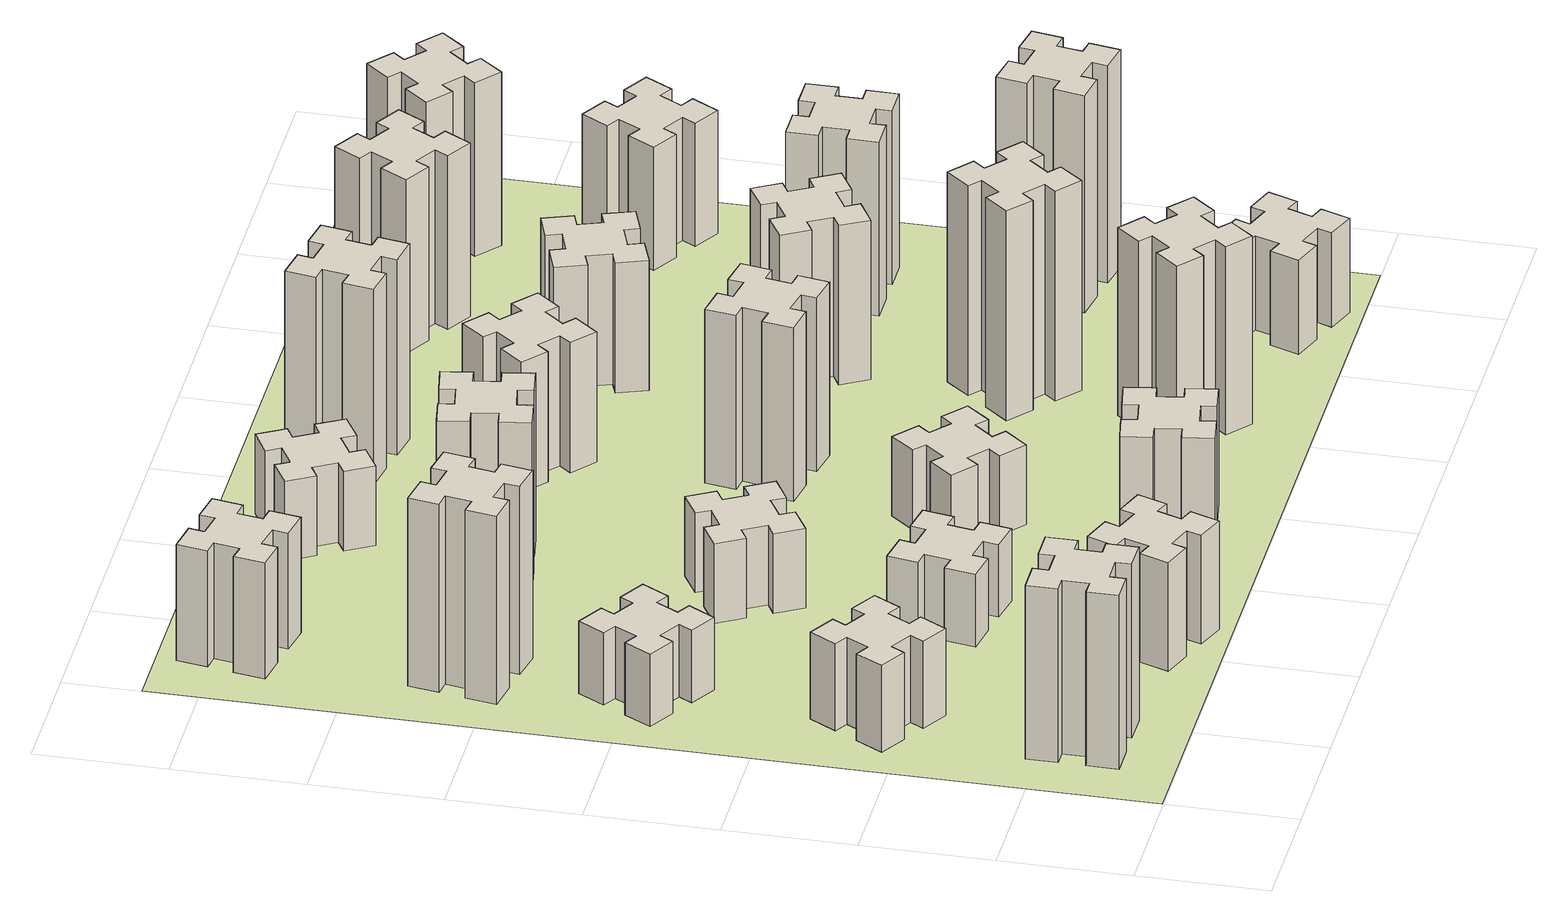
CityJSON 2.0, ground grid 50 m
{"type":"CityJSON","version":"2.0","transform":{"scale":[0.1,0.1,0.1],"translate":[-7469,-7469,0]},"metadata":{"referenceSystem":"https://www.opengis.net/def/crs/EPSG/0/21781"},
"CityObjects":{
"building1":{"type":"Building","attributes":{"class":"1000","function":"1000","usage":"1000","yearOfConstruction":2016,"roofType":"1000","measuredHeight":72,"storeysAboveGround":30,"storeysBelowGround":0},"geometry":[{"type":"Solid","lod":"1","boundaries":[[[[0,1,2,3,4,5,6,7,8,9,10,11,12,13,14,15,16,17,18,19]],[[17,16,20,21]],[[16,15,22,20]],[[15,14,23,22]],[[14,13,24,23]],[[13,12,25,24]],[[12,11,26,25]],[[11,10,27,26]],[[10,9,28,27]],[[9,8,29,28]],[[8,7,30,29]],[[7,6,31,30]],[[6,5,32,31]],[[5,4,33,32]],[[4,3,34,33]],[[3,2,35,34]],[[2,1,36,35]],[[1,0,37,36]],[[0,19,38,37]],[[19,18,39,38]],[[18,17,21,39]],[[24,25,26,27,28,29,30,31,32,33,34,35,36,37,38,39,21,20,22,23]]]]}]},
"building2":{"type":"Building","attributes":{"class":"1000","function":"1000","usage":"1000","yearOfConstruction":2016,"roofType":"1000","measuredHeight":36,"storeysAboveGround":30,"storeysBelowGround":0},"geometry":[{"type":"Solid","lod":"1","boundaries":[[[[40,41,42,43,44,45,46,47,48,49,50,51,52,53,54,55,56,57,58,59]],[[57,56,60,61]],[[56,55,62,60]],[[55,54,63,62]],[[54,53,64,63]],[[53,52,65,64]],[[52,51,66,65]],[[51,50,67,66]],[[50,49,68,67]],[[49,48,69,68]],[[48,47,70,69]],[[47,46,71,70]],[[46,45,72,71]],[[45,44,73,72]],[[44,43,74,73]],[[43,42,75,74]],[[42,41,76,75]],[[41,40,77,76]],[[40,59,78,77]],[[59,58,79,78]],[[58,57,61,79]],[[64,65,66,67,68,69,70,71,72,73,74,75,76,77,78,79,61,60,62,63]]]]}]},
"building3":{"type":"Building","attributes":{"class":"1000","function":"1000","usage":"1000","yearOfConstruction":2016,"roofType":"1000","measuredHeight":30,"storeysAboveGround":30,"storeysBelowGround":0},"geometry":[{"type":"Solid","lod":"1","boundaries":[[[[80,81,82,83,84,85,86,87,88,89,90,91,92,93,94,95,96,97,98,99]],[[97,96,100,101]],[[96,95,102,100]],[[95,94,103,102]],[[94,93,104,103]],[[93,92,105,104]],[[92,91,106,105]],[[91,90,107,106]],[[90,89,108,107]],[[89,88,109,108]],[[88,87,110,109]],[[87,86,111,110]],[[86,85,112,111]],[[85,84,113,112]],[[84,83,114,113]],[[83,82,115,114]],[[82,81,116,115]],[[81,80,117,116]],[[80,99,118,117]],[[99,98,119,118]],[[98,97,101,119]],[[104,105,106,107,108,109,110,111,112,113,114,115,116,117,118,119,101,100,102,103]]]]}]},
"building4":{"type":"Building","attributes":{"class":"1000","function":"1000","usage":"1000","yearOfConstruction":2016,"roofType":"1000","measuredHeight":78,"storeysAboveGround":30,"storeysBelowGround":0},"geometry":[{"type":"Solid","lod":"1","boundaries":[[[[120,121,122,123,124,125,126,127,128,129,130,131,132,133,134,135,136,137,138,139]],[[137,136,140,141]],[[136,135,142,140]],[[135,134,143,142]],[[134,133,144,143]],[[133,132,145,144]],[[132,131,146,145]],[[131,130,147,146]],[[130,129,148,147]],[[129,128,149,148]],[[128,127,150,149]],[[127,126,151,150]],[[126,125,152,151]],[[125,124,153,152]],[[124,123,154,153]],[[123,122,155,154]],[[122,121,156,155]],[[121,120,157,156]],[[120,139,158,157]],[[139,138,159,158]],[[138,137,141,159]],[[144,145,146,147,148,149,150,151,152,153,154,155,156,157,158,159,141,140,142,143]]]]}]},
"building5":{"type":"Building","attributes":{"class":"1000","function":"1000","usage":"1000","yearOfConstruction":2016,"roofType":"1000","measuredHeight":45,"storeysAboveGround":30,"storeysBelowGround":0},"geometry":[{"type":"Solid","lod":"1","boundaries":[[[[160,161,162,163,164,165,166,167,168,169,170,171,172,173,174,175,176,177,178,179]],[[177,176,180,181]],[[176,175,182,180]],[[175,174,183,182]],[[174,173,184,183]],[[173,172,185,184]],[[172,171,186,185]],[[171,170,187,186]],[[170,169,188,187]],[[169,168,189,188]],[[168,167,190,189]],[[167,166,191,190]],[[166,165,192,191]],[[165,164,193,192]],[[164,163,194,193]],[[163,162,195,194]],[[162,161,196,195]],[[161,160,197,196]],[[160,179,198,197]],[[179,178,199,198]],[[178,177,181,199]],[[184,185,186,187,188,189,190,191,192,193,194,195,196,197,198,199,181,180,182,183]]]]}]},
"building6":{"type":"Building","attributes":{"class":"1000","function":"1000","usage":"1000","yearOfConstruction":2016,"roofType":"1000","measuredHeight":48,"storeysAboveGround":30,"storeysBelowGround":0},"geometry":[{"type":"Solid","lod":"1","boundaries":[[[[200,201,202,203,204,205,206,207,208,209,210,211,212,213,214,215,216,217,218,219]],[[217,216,220,221]],[[216,215,222,220]],[[215,214,223,222]],[[214,213,224,223]],[[213,212,225,224]],[[212,211,226,225]],[[211,210,227,226]],[[210,209,228,227]],[[209,208,229,228]],[[208,207,230,229]],[[207,206,231,230]],[[206,205,232,231]],[[205,204,233,232]],[[204,203,234,233]],[[203,202,235,234]],[[202,201,236,235]],[[201,200,237,236]],[[200,219,238,237]],[[219,218,239,238]],[[218,217,221,239]],[[224,225,226,227,228,229,230,231,232,233,234,235,236,237,238,239,221,220,222,223]]]]}]},
"building7":{"type":"Building","attributes":{"class":"1000","function":"1000","usage":"1000","yearOfConstruction":2016,"roofType":"1000","measuredHeight":30,"storeysAboveGround":30,"storeysBelowGround":0},"geometry":[{"type":"Solid","lod":"1","boundaries":[[[[240,241,242,243,244,245,246,247,248,249,250,251,252,253,254,255,256,257,258,259]],[[257,256,260,261]],[[256,255,262,260]],[[255,254,263,262]],[[254,253,264,263]],[[253,252,265,264]],[[252,251,266,265]],[[251,250,267,266]],[[250,249,268,267]],[[249,248,269,268]],[[248,247,270,269]],[[247,246,271,270]],[[246,245,272,271]],[[245,244,273,272]],[[244,243,274,273]],[[243,242,275,274]],[[242,241,276,275]],[[241,240,277,276]],[[240,259,278,277]],[[259,258,279,278]],[[258,257,261,279]],[[264,265,266,267,268,269,270,271,272,273,274,275,276,277,278,279,261,260,262,263]]]]}]},
"building8":{"type":"Building","attributes":{"class":"1000","function":"1000","usage":"1000","yearOfConstruction":2016,"roofType":"1000","measuredHeight":33,"storeysAboveGround":30,"storeysBelowGround":0},"geometry":[{"type":"Solid","lod":"1","boundaries":[[[[280,281,282,283,284,285,286,287,288,289,290,291,292,293,294,295,296,297,298,299]],[[297,296,300,301]],[[296,295,302,300]],[[295,294,303,302]],[[294,293,304,303]],[[293,292,305,304]],[[292,291,306,305]],[[291,290,307,306]],[[290,289,308,307]],[[289,288,309,308]],[[288,287,310,309]],[[287,286,311,310]],[[286,285,312,311]],[[285,284,313,312]],[[284,283,314,313]],[[283,282,315,314]],[[282,281,316,315]],[[281,280,317,316]],[[280,299,318,317]],[[299,298,319,318]],[[298,297,301,319]],[[304,305,306,307,308,309,310,311,312,313,314,315,316,317,318,319,301,300,302,303]]]]}]},
"building9":{"type":"Building","attributes":{"class":"1000","function":"1000","usage":"1000","yearOfConstruction":2016,"roofType":"1000","measuredHeight":69,"storeysAboveGround":30,"storeysBelowGround":0},"geometry":[{"type":"Solid","lod":"1","boundaries":[[[[320,321,322,323,324,325,326,327,328,329,330,331,332,333,334,335,336,337,338,339]],[[337,336,340,341]],[[336,335,342,340]],[[335,334,343,342]],[[334,333,344,343]],[[333,332,345,344]],[[332,331,346,345]],[[331,330,347,346]],[[330,329,348,347]],[[329,328,349,348]],[[328,327,350,349]],[[327,326,351,350]],[[326,325,352,351]],[[325,324,353,352]],[[324,323,354,353]],[[323,322,355,354]],[[322,321,356,355]],[[321,320,357,356]],[[320,339,358,357]],[[339,338,359,358]],[[338,337,341,359]],[[344,345,346,347,348,349,350,351,352,353,354,355,356,357,358,359,341,340,342,343]]]]}]},
"building10":{"type":"Building","attributes":{"class":"1000","function":"1000","usage":"1000","yearOfConstruction":2016,"roofType":"1000","measuredHeight":48,"storeysAboveGround":30,"storeysBelowGround":0},"geometry":[{"type":"Solid","lod":"1","boundaries":[[[[360,361,362,363,364,365,366,367,368,369,370,371,372,373,374,375,376,377,378,379]],[[377,376,380,381]],[[376,375,382,380]],[[375,374,383,382]],[[374,373,384,383]],[[373,372,385,384]],[[372,371,386,385]],[[371,370,387,386]],[[370,369,388,387]],[[369,368,389,388]],[[368,367,390,389]],[[367,366,391,390]],[[366,365,392,391]],[[365,364,393,392]],[[364,363,394,393]],[[363,362,395,394]],[[362,361,396,395]],[[361,360,397,396]],[[360,379,398,397]],[[379,378,399,398]],[[378,377,381,399]],[[384,385,386,387,388,389,390,391,392,393,394,395,396,397,398,399,381,380,382,383]]]]}]},
"building11":{"type":"Building","attributes":{"class":"1000","function":"1000","usage":"1000","yearOfConstruction":2016,"roofType":"1000","measuredHeight":33,"storeysAboveGround":30,"storeysBelowGround":0},"geometry":[{"type":"Solid","lod":"1","boundaries":[[[[400,401,402,403,404,405,406,407,408,409,410,411,412,413,414,415,416,417,418,419]],[[417,416,420,421]],[[416,415,422,420]],[[415,414,423,422]],[[414,413,424,423]],[[413,412,425,424]],[[412,411,426,425]],[[411,410,427,426]],[[410,409,428,427]],[[409,408,429,428]],[[408,407,430,429]],[[407,406,431,430]],[[406,405,432,431]],[[405,404,433,432]],[[404,403,434,433]],[[403,402,435,434]],[[402,401,436,435]],[[401,400,437,436]],[[400,419,438,437]],[[419,418,439,438]],[[418,417,421,439]],[[424,425,426,427,428,429,430,431,432,433,434,435,436,437,438,439,421,420,422,423]]]]}]},
"building12":{"type":"Building","attributes":{"class":"1000","function":"1000","usage":"1000","yearOfConstruction":2016,"roofType":"1000","measuredHeight":33,"storeysAboveGround":30,"storeysBelowGround":0},"geometry":[{"type":"Solid","lod":"1","boundaries":[[[[440,441,442,443,444,445,446,447,448,449,450,451,452,453,454,455,456,457,458,459]],[[457,456,460,461]],[[456,455,462,460]],[[455,454,463,462]],[[454,453,464,463]],[[453,452,465,464]],[[452,451,466,465]],[[451,450,467,466]],[[450,449,468,467]],[[449,448,469,468]],[[448,447,470,469]],[[447,446,471,470]],[[446,445,472,471]],[[445,444,473,472]],[[444,443,474,473]],[[443,442,475,474]],[[442,441,476,475]],[[441,440,477,476]],[[440,459,478,477]],[[459,458,479,478]],[[458,457,461,479]],[[464,465,466,467,468,469,470,471,472,473,474,475,476,477,478,479,461,460,462,463]]]]}]},
"building13":{"type":"Building","attributes":{"class":"1000","function":"1000","usage":"1000","yearOfConstruction":2016,"roofType":"1000","measuredHeight":72,"storeysAboveGround":30,"storeysBelowGround":0},"geometry":[{"type":"Solid","lod":"1","boundaries":[[[[480,481,482,483,484,485,486,487,488,489,490,491,492,493,494,495,496,497,498,499]],[[497,496,500,501]],[[496,495,502,500]],[[495,494,503,502]],[[494,493,504,503]],[[493,492,505,504]],[[492,491,506,505]],[[491,490,507,506]],[[490,489,508,507]],[[489,488,509,508]],[[488,487,510,509]],[[487,486,511,510]],[[486,485,512,511]],[[485,484,513,512]],[[484,483,514,513]],[[483,482,515,514]],[[482,481,516,515]],[[481,480,517,516]],[[480,499,518,517]],[[499,498,519,518]],[[498,497,501,519]],[[504,505,506,507,508,509,510,511,512,513,514,515,516,517,518,519,501,500,502,503]]]]}]},
"building14":{"type":"Building","attributes":{"class":"1000","function":"1000","usage":"1000","yearOfConstruction":2016,"roofType":"1000","measuredHeight":54,"storeysAboveGround":30,"storeysBelowGround":0},"geometry":[{"type":"Solid","lod":"1","boundaries":[[[[520,521,522,523,524,525,526,527,528,529,530,531,532,533,534,535,536,537,538,539]],[[537,536,540,541]],[[536,535,542,540]],[[535,534,543,542]],[[534,533,544,543]],[[533,532,545,544]],[[532,531,546,545]],[[531,530,547,546]],[[530,529,548,547]],[[529,528,549,548]],[[528,527,550,549]],[[527,526,551,550]],[[526,525,552,551]],[[525,524,553,552]],[[524,523,554,553]],[[523,522,555,554]],[[522,521,556,555]],[[521,520,557,556]],[[520,539,558,557]],[[539,538,559,558]],[[538,537,541,559]],[[544,545,546,547,548,549,550,551,552,553,554,555,556,557,558,559,541,540,542,543]]]]}]},
"building15":{"type":"Building","attributes":{"class":"1000","function":"1000","usage":"1000","yearOfConstruction":2016,"roofType":"1000","measuredHeight":78,"storeysAboveGround":30,"storeysBelowGround":0},"geometry":[{"type":"Solid","lod":"1","boundaries":[[[[560,561,562,563,564,565,566,567,568,569,570,571,572,573,574,575,576,577,578,579]],[[577,576,580,581]],[[576,575,582,580]],[[575,574,583,582]],[[574,573,584,583]],[[573,572,585,584]],[[572,571,586,585]],[[571,570,587,586]],[[570,569,588,587]],[[569,568,589,588]],[[568,567,590,589]],[[567,566,591,590]],[[566,565,592,591]],[[565,564,593,592]],[[564,563,594,593]],[[563,562,595,594]],[[562,561,596,595]],[[561,560,597,596]],[[560,579,598,597]],[[579,578,599,598]],[[578,577,581,599]],[[584,585,586,587,588,589,590,591,592,593,594,595,596,597,598,599,581,580,582,583]]]]}]},
"building16":{"type":"Building","attributes":{"class":"1000","function":"1000","usage":"1000","yearOfConstruction":2016,"roofType":"1000","measuredHeight":81,"storeysAboveGround":30,"storeysBelowGround":0},"geometry":[{"type":"Solid","lod":"1","boundaries":[[[[600,601,602,603,604,605,606,607,608,609,610,611,612,613,614,615,616,617,618,619]],[[617,616,620,621]],[[616,615,622,620]],[[615,614,623,622]],[[614,613,624,623]],[[613,612,625,624]],[[612,611,626,625]],[[611,610,627,626]],[[610,609,628,627]],[[609,608,629,628]],[[608,607,630,629]],[[607,606,631,630]],[[606,605,632,631]],[[605,604,633,632]],[[604,603,634,633]],[[603,602,635,634]],[[602,601,636,635]],[[601,600,637,636]],[[600,619,638,637]],[[619,618,639,638]],[[618,617,621,639]],[[624,625,626,627,628,629,630,631,632,633,634,635,636,637,638,639,621,620,622,623]]]]}]},
"building17":{"type":"Building","attributes":{"class":"1000","function":"1000","usage":"1000","yearOfConstruction":2016,"roofType":"1000","measuredHeight":87,"storeysAboveGround":30,"storeysBelowGround":0},"geometry":[{"type":"Solid","lod":"1","boundaries":[[[[640,641,642,643,644,645,646,647,648,649,650,651,652,653,654,655,656,657,658,659]],[[657,656,660,661]],[[656,655,662,660]],[[655,654,663,662]],[[654,653,664,663]],[[653,652,665,664]],[[652,651,666,665]],[[651,650,667,666]],[[650,649,668,667]],[[649,648,669,668]],[[648,647,670,669]],[[647,646,671,670]],[[646,645,672,671]],[[645,644,673,672]],[[644,643,674,673]],[[643,642,675,674]],[[642,641,676,675]],[[641,640,677,676]],[[640,659,678,677]],[[659,658,679,678]],[[658,657,661,679]],[[664,665,666,667,668,669,670,671,672,673,674,675,676,677,678,679,661,660,662,663]]]]}]},
"building18":{"type":"Building","attributes":{"class":"1000","function":"1000","usage":"1000","yearOfConstruction":2016,"roofType":"1000","measuredHeight":66,"storeysAboveGround":30,"storeysBelowGround":0},"geometry":[{"type":"Solid","lod":"1","boundaries":[[[[680,681,682,683,684,685,686,687,688,689,690,691,692,693,694,695,696,697,698,699]],[[697,696,700,701]],[[696,695,702,700]],[[695,694,703,702]],[[694,693,704,703]],[[693,692,705,704]],[[692,691,706,705]],[[691,690,707,706]],[[690,689,708,707]],[[689,688,709,708]],[[688,687,710,709]],[[687,686,711,710]],[[686,685,712,711]],[[685,684,713,712]],[[684,683,714,713]],[[683,682,715,714]],[[682,681,716,715]],[[681,680,717,716]],[[680,699,718,717]],[[699,698,719,718]],[[698,697,701,719]],[[704,705,706,707,708,709,710,711,712,713,714,715,716,717,718,719,701,700,702,703]]]]}]},
"building19":{"type":"Building","attributes":{"class":"1000","function":"1000","usage":"1000","yearOfConstruction":2016,"roofType":"1000","measuredHeight":54,"storeysAboveGround":30,"storeysBelowGround":0},"geometry":[{"type":"Solid","lod":"1","boundaries":[[[[720,721,722,723,724,725,726,727,728,729,730,731,732,733,734,735,736,737,738,739]],[[737,736,740,741]],[[736,735,742,740]],[[735,734,743,742]],[[734,733,744,743]],[[733,732,745,744]],[[732,731,746,745]],[[731,730,747,746]],[[730,729,748,747]],[[729,728,749,748]],[[728,727,750,749]],[[727,726,751,750]],[[726,725,752,751]],[[725,724,753,752]],[[724,723,754,753]],[[723,722,755,754]],[[722,721,756,755]],[[721,720,757,756]],[[720,739,758,757]],[[739,738,759,758]],[[738,737,741,759]],[[744,745,746,747,748,749,750,751,752,753,754,755,756,757,758,759,741,740,742,743]]]]}]},
"building20":{"type":"Building","attributes":{"class":"1000","function":"1000","usage":"1000","yearOfConstruction":2016,"roofType":"1000","measuredHeight":39,"storeysAboveGround":30,"storeysBelowGround":0},"geometry":[{"type":"Solid","lod":"1","boundaries":[[[[760,761,762,763,764,765,766,767,768,769,770,771,772,773,774,775,776,777,778,779]],[[777,776,780,781]],[[776,775,782,780]],[[775,774,783,782]],[[774,773,784,783]],[[773,772,785,784]],[[772,771,786,785]],[[771,770,787,786]],[[770,769,788,787]],[[769,768,789,788]],[[768,767,790,789]],[[767,766,791,790]],[[766,765,792,791]],[[765,764,793,792]],[[764,763,794,793]],[[763,762,795,794]],[[762,761,796,795]],[[761,760,797,796]],[[760,779,798,797]],[[779,778,799,798]],[[778,777,781,799]],[[784,785,786,787,788,789,790,791,792,793,794,795,796,797,798,799,781,780,782,783]]]]}]},
"building21":{"type":"Building","attributes":{"class":"1000","function":"1000","usage":"1000","yearOfConstruction":2016,"roofType":"1000","measuredHeight":72,"storeysAboveGround":30,"storeysBelowGround":0},"geometry":[{"type":"Solid","lod":"1","boundaries":[[[[800,801,802,803,804,805,806,807,808,809,810,811,812,813,814,815,816,817,818,819]],[[817,816,820,821]],[[816,815,822,820]],[[815,814,823,822]],[[814,813,824,823]],[[813,812,825,824]],[[812,811,826,825]],[[811,810,827,826]],[[810,809,828,827]],[[809,808,829,828]],[[808,807,830,829]],[[807,806,831,830]],[[806,805,832,831]],[[805,804,833,832]],[[804,803,834,833]],[[803,802,835,834]],[[802,801,836,835]],[[801,800,837,836]],[[800,819,838,837]],[[819,818,839,838]],[[818,817,821,839]],[[824,825,826,827,828,829,830,831,832,833,834,835,836,837,838,839,821,820,822,823]]]]}]},
"building22":{"type":"Building","attributes":{"class":"1000","function":"1000","usage":"1000","yearOfConstruction":2016,"roofType":"1000","measuredHeight":90,"storeysAboveGround":30,"storeysBelowGround":0},"geometry":[{"type":"Solid","lod":"1","boundaries":[[[[840,841,842,843,844,845,846,847,848,849,850,851,852,853,854,855,856,857,858,859]],[[857,856,860,861]],[[856,855,862,860]],[[855,854,863,862]],[[854,853,864,863]],[[853,852,865,864]],[[852,851,866,865]],[[851,850,867,866]],[[850,849,868,867]],[[849,848,869,868]],[[848,847,870,869]],[[847,846,871,870]],[[846,845,872,871]],[[845,844,873,872]],[[844,843,874,873]],[[843,842,875,874]],[[842,841,876,875]],[[841,840,877,876]],[[840,859,878,877]],[[859,858,879,878]],[[858,857,861,879]],[[864,865,866,867,868,869,870,871,872,873,874,875,876,877,878,879,861,860,862,863]]]]}]},
"building23":{"type":"Building","attributes":{"class":"1000","function":"1000","usage":"1000","yearOfConstruction":2016,"roofType":"1000","measuredHeight":72,"storeysAboveGround":30,"storeysBelowGround":0},"geometry":[{"type":"Solid","lod":"1","boundaries":[[[[880,881,882,883,884,885,886,887,888,889,890,891,892,893,894,895,896,897,898,899]],[[897,896,900,901]],[[896,895,902,900]],[[895,894,903,902]],[[894,893,904,903]],[[893,892,905,904]],[[892,891,906,905]],[[891,890,907,906]],[[890,889,908,907]],[[889,888,909,908]],[[888,887,910,909]],[[887,886,911,910]],[[886,885,912,911]],[[885,884,913,912]],[[884,883,914,913]],[[883,882,915,914]],[[882,881,916,915]],[[881,880,917,916]],[[880,899,918,917]],[[899,898,919,918]],[[898,897,901,919]],[[904,905,906,907,908,909,910,911,912,913,914,915,916,917,918,919,901,900,902,903]]]]}]},
"building24":{"type":"Building","attributes":{"class":"1000","function":"1000","usage":"1000","yearOfConstruction":2016,"roofType":"1000","measuredHeight":51,"storeysAboveGround":30,"storeysBelowGround":0},"geometry":[{"type":"Solid","lod":"1","boundaries":[[[[920,921,922,923,924,925,926,927,928,929,930,931,932,933,934,935,936,937,938,939]],[[937,936,940,941]],[[936,935,942,940]],[[935,934,943,942]],[[934,933,944,943]],[[933,932,945,944]],[[932,931,946,945]],[[931,930,947,946]],[[930,929,948,947]],[[929,928,949,948]],[[928,927,950,949]],[[927,926,951,950]],[[926,925,952,951]],[[925,924,953,952]],[[924,923,954,953]],[[923,922,955,954]],[[922,921,956,955]],[[921,920,957,956]],[[920,939,958,957]],[[939,938,959,958]],[[938,937,941,959]],[[944,945,946,947,948,949,950,951,952,953,954,955,956,957,958,959,941,940,942,943]]]]}]},
"building25":{"type":"Building","attributes":{"class":"1000","function":"1000","usage":"1000","yearOfConstruction":2016,"roofType":"1000","measuredHeight":72,"storeysAboveGround":30,"storeysBelowGround":0},"geometry":[{"type":"Solid","lod":"1","boundaries":[[[[960,961,962,963,964,965,966,967,968,969,970,971,972,973,974,975,976,977,978,979]],[[977,976,980,981]],[[976,975,982,980]],[[975,974,983,982]],[[974,973,984,983]],[[973,972,985,984]],[[972,971,986,985]],[[971,970,987,986]],[[970,969,988,987]],[[969,968,989,988]],[[968,967,990,989]],[[967,966,991,990]],[[966,965,992,991]],[[965,964,993,992]],[[964,963,994,993]],[[963,962,995,994]],[[962,961,996,995]],[[961,960,997,996]],[[960,979,998,997]],[[979,978,999,998]],[[978,977,981,999]],[[984,985,986,987,988,989,990,991,992,993,994,995,996,997,998,999,981,980,982,983]]]]}]},
"landuse1":{"type":"LandUse","attributes":{"name":"plot1","function":"1010"},"geometry":[{"type":"MultiSurface","lod":"1","boundaries":[[[1000,1001,1002,1003]]]}]}
},
"vertices":[
[325,265,0],[425,265,0],[425,205,0],[545,205,0],[545,325,0],[485,325,0],[485,425,0],[545,425,0],[545,545,0],[425,545,0],[425,485,0],[325,485,0],[325,545,0],[205,545,0],[205,425,0],[265,425,0],[265,325,0],[205,325,0],[205,205,0],[325,205,0],[265,325,720],[205,325,720],[265,425,720],[205,425,720],[205,545,720],[325,545,720],[325,485,720],[425,485,720],[425,545,720],[545,545,720],[545,425,720],[485,425,720],[485,325,720],[545,325,720],[545,205,720],[425,205,720],[425,265,720],[325,265,720],[325,205,720],[205,205,720],
[305,1214,0],[255,1127,0],[203,1157,0],[143,1053,0],[247,993,0],[277,1045,0],[364,995,0],[334,943,0],[438,883,0],[498,987,0],[446,1017,0],[496,1104,0],[548,1074,0],[608,1178,0],[504,1238,0],[474,1186,0],[387,1236,0],[417,1288,0],[313,1348,0],[253,1244,0],[387,1236,360],[417,1288,360],[474,1186,360],[504,1238,360],[608,1178,360],[548,1074,360],[496,1104,360],[446,1017,360],[498,987,360],[438,883,360],[334,943,360],[364,995,360],[277,1045,360],[247,993,360],[143,1053,360],[203,1157,360],[255,1127,360],[305,1214,360],[253,1244,360],[313,1348,360],
[277,1885,0],[364,1835,0],[334,1783,0],[438,1723,0],[498,1827,0],[446,1857,0],[496,1944,0],[548,1914,0],[608,2018,0],[504,2078,0],[474,2026,0],[387,2076,0],[417,2128,0],[313,2188,0],[253,2084,0],[305,2054,0],[255,1967,0],[203,1997,0],[143,1893,0],[247,1833,0],[255,1967,300],[203,1997,300],[305,2054,300],[253,2084,300],[313,2188,300],[417,2128,300],[387,2076,300],[474,2026,300],[504,2078,300],[608,2018,300],[548,1914,300],[496,1944,300],[446,1857,300],[498,1827,300],[438,1723,300],[334,1783,300],[364,1835,300],[277,1885,300],[247,1833,300],[143,1893,300],
[475,2527,0],[492,2625,0],[551,2615,0],[572,2733,0],[454,2754,0],[444,2695,0],[345,2712,0],[356,2771,0],[237,2792,0],[217,2674,0],[276,2664,0],[258,2565,0],[199,2576,0],[178,2457,0],[297,2437,0],[307,2496,0],[405,2478,0],[395,2419,0],[513,2398,0],[534,2517,0],[405,2478,780],[395,2419,780],[307,2496,780],[297,2437,780],[178,2457,780],[199,2576,780],[258,2565,780],[276,2664,780],[217,2674,780],[237,2792,780],[356,2771,780],[345,2712,780],[444,2695,780],[454,2754,780],[572,2733,780],[551,2615,780],[492,2625,780],[475,2527,780],[534,2517,780],[513,2398,780],
[1200,362,0],[1106,396,0],[1127,452,0],[1014,493,0],[973,380,0],[1029,360,0],[995,266,0],[939,287,0],[897,174,0],[1010,133,0],[1031,189,0],[1125,155,0],[1104,99,0],[1217,57,0],[1258,170,0],[1202,191,0],[1236,285,0],[1292,264,0],[1333,377,0],[1220,418,0],[1236,285,450],[1292,264,450],[1202,191,450],[1258,170,450],[1217,57,450],[1104,99,450],[1125,155,450],[1031,189,450],[1010,133,450],[897,174,450],[939,287,450],[995,266,450],[1029,360,450],[973,380,450],[1014,493,450],[1127,452,450],[1106,396,450],[1200,362,450],[1220,418,450],[1333,377,450],
[444,3535,0],[345,3552,0],[356,3611,0],[237,3632,0],[217,3514,0],[276,3504,0],[258,3405,0],[199,3416,0],[178,3297,0],[297,3277,0],[307,3336,0],[405,3318,0],[395,3259,0],[513,3238,0],[534,3357,0],[475,3367,0],[492,3465,0],[551,3455,0],[572,3573,0],[454,3594,0],[492,3465,480],[551,3455,480],[475,3367,480],[534,3357,480],[513,3238,480],[395,3259,480],[405,3318,480],[307,3336,480],[297,3277,480],[178,3297,480],[199,3416,480],[258,3405,480],[276,3504,480],[217,3514,480],[237,3632,480],[356,3611,480],[345,3552,480],[444,3535,480],[454,3594,480],[572,3573,480],
[1016,1084,0],[998,985,0],[939,996,0],[918,877,0],[1037,857,0],[1047,916,0],[1145,898,0],[1135,839,0],[1253,818,0],[1274,937,0],[1215,947,0],[1232,1045,0],[1291,1035,0],[1312,1153,0],[1194,1174,0],[1184,1115,0],[1085,1132,0],[1096,1191,0],[977,1212,0],[957,1094,0],[1085,1132,300],[1096,1191,300],[1184,1115,300],[1194,1174,300],[1312,1153,300],[1291,1035,300],[1232,1045,300],[1215,947,300],[1274,937,300],[1253,818,300],[1135,839,300],[1145,898,300],[1047,916,300],[1037,857,300],[918,877,300],[939,996,300],[998,985,300],[1016,1084,300],[957,1094,300],[977,1212,300],
[1127,1635,0],[1214,1685,0],[1244,1633,0],[1348,1693,0],[1288,1797,0],[1236,1767,0],[1186,1854,0],[1238,1884,0],[1178,1988,0],[1074,1928,0],[1104,1876,0],[1017,1826,0],[987,1878,0],[883,1818,0],[943,1714,0],[995,1744,0],[1045,1657,0],[993,1627,0],[1053,1523,0],[1157,1583,0],[1045,1657,330],[993,1627,330],[995,1744,330],[943,1714,330],[883,1818,330],[987,1878,330],[1017,1826,330],[1104,1876,330],[1074,1928,330],[1178,1988,330],[1238,1884,330],[1186,1854,330],[1236,1767,330],[1288,1797,330],[1348,1693,330],[1244,1633,330],[1214,1685,330],[1127,1635,330],[1157,1583,330],[1053,1523,330],
[1232,2665,0],[1215,2764,0],[1274,2774,0],[1253,2892,0],[1135,2871,0],[1145,2812,0],[1047,2795,0],[1037,2854,0],[918,2833,0],[939,2715,0],[998,2725,0],[1016,2627,0],[957,2617,0],[977,2498,0],[1096,2519,0],[1085,2578,0],[1184,2596,0],[1194,2537,0],[1312,2557,0],[1291,2676,0],[1184,2596,690],[1194,2537,690],[1085,2578,690],[1096,2519,690],[977,2498,690],[957,2617,690],[1016,2627,690],[998,2725,690],[939,2715,690],[918,2833,690],[1037,2854,690],[1047,2795,690],[1145,2812,690],[1135,2871,690],[1253,2892,690],[1274,2774,690],[1215,2764,690],[1232,2665,690],[1291,2676,690],[1312,2557,690],
[1738,405,0],[1756,307,0],[1697,297,0],[1717,178,0],[1836,199,0],[1825,258,0],[1924,276,0],[1934,217,0],[2052,237,0],[2031,356,0],[1972,345,0],[1955,444,0],[2014,454,0],[1993,572,0],[1875,551,0],[1885,492,0],[1787,475,0],[1777,534,0],[1658,513,0],[1679,395,0],[1787,475,480],[1777,534,480],[1885,492,480],[1875,551,480],[1993,572,480],[2014,454,480],[1955,444,480],[1972,345,480],[2031,356,480],[2052,237,480],[1934,217,480],[1924,276,480],[1825,258,480],[1836,199,480],[1717,178,480],[1697,297,480],[1756,307,480],[1738,405,480],[1679,395,480],[1658,513,480],
[1703,1224,0],[1639,1148,0],[1593,1186,0],[1516,1094,0],[1608,1017,0],[1646,1063,0],[1723,999,0],[1684,953,0],[1776,876,0],[1853,968,0],[1807,1006,0],[1872,1083,0],[1918,1044,0],[1995,1136,0],[1903,1213,0],[1864,1167,0],[1788,1232,0],[1826,1278,0],[1734,1355,0],[1657,1263,0],[1788,1232,330],[1826,1278,330],[1864,1167,330],[1903,1213,330],[1995,1136,330],[1918,1044,330],[1872,1083,330],[1807,1006,330],[1853,968,330],[1776,876,330],[1684,953,330],[1723,999,330],[1646,1063,330],[1608,1017,330],[1516,1094,330],[1593,1186,330],[1639,1148,330],[1703,1224,330],[1657,1263,330],[1734,1355,330],
[1336,3347,0],[1286,3434,0],[1338,3464,0],[1278,3568,0],[1174,3508,0],[1204,3456,0],[1117,3406,0],[1087,3458,0],[983,3398,0],[1043,3294,0],[1095,3324,0],[1145,3237,0],[1093,3207,0],[1153,3103,0],[1257,3163,0],[1227,3215,0],[1314,3265,0],[1344,3213,0],[1448,3273,0],[1388,3377,0],[1314,3265,330],[1344,3213,330],[1227,3215,330],[1257,3163,330],[1153,3103,330],[1093,3207,330],[1145,3237,330],[1095,3324,330],[1043,3294,330],[983,3398,330],[1087,3458,330],[1117,3406,330],[1204,3456,330],[1174,3508,330],[1278,3568,330],[1338,3464,330],[1286,3434,330],[1336,3347,330],[1388,3377,330],[1448,3273,330],
[2024,1955,0],[1925,1972,0],[1936,2031,0],[1817,2052,0],[1797,1934,0],[1856,1924,0],[1838,1825,0],[1779,1836,0],[1758,1717,0],[1877,1697,0],[1887,1756,0],[1985,1738,0],[1975,1679,0],[2093,1658,0],[2114,1777,0],[2055,1787,0],[2072,1885,0],[2131,1875,0],[2152,1993,0],[2034,2014,0],[2072,1885,720],[2131,1875,720],[2055,1787,720],[2114,1777,720],[2093,1658,720],[1975,1679,720],[1985,1738,720],[1887,1756,720],[1877,1697,720],[1758,1717,720],[1779,1836,720],[1838,1825,720],[1856,1924,720],[1797,1934,720],[1817,2052,720],[1936,2031,720],[1925,1972,720],[2024,1955,720],[2034,2014,720],[2152,1993,720],
[1907,2586,0],[1972,2663,0],[2018,2624,0],[2095,2716,0],[2003,2793,0],[1964,2747,0],[1888,2812,0],[1926,2858,0],[1834,2935,0],[1757,2843,0],[1803,2804,0],[1739,2728,0],[1693,2766,0],[1616,2674,0],[1708,2597,0],[1746,2643,0],[1823,2579,0],[1784,2533,0],[1876,2456,0],[1953,2548,0],[1823,2579,540],[1784,2533,540],[1746,2643,540],[1708,2597,540],[1616,2674,540],[1693,2766,540],[1739,2728,540],[1803,2804,540],[1757,2843,540],[1834,2935,540],[1926,2858,540],[1888,2812,540],[1964,2747,540],[2003,2793,540],[2095,2716,540],[2018,2624,540],[1972,2663,540],[1907,2586,540],[1953,2548,540],[1876,2456,540],
[2704,527,0],[2628,592,0],[2666,638,0],[2574,715,0],[2497,623,0],[2543,584,0],[2479,508,0],[2433,546,0],[2356,454,0],[2448,377,0],[2486,423,0],[2563,359,0],[2524,313,0],[2616,236,0],[2693,328,0],[2647,366,0],[2712,443,0],[2758,404,0],[2835,496,0],[2743,573,0],[2712,443,780],[2758,404,780],[2647,366,780],[2693,328,780],[2616,236,780],[2524,313,780],[2563,359,780],[2486,423,780],[2448,377,780],[2356,454,780],[2433,546,780],[2479,508,780],[2543,584,780],[2497,623,780],[2574,715,780],[2666,638,780],[2628,592,780],[2704,527,780],[2743,573,780],[2835,496,780],
[1687,3236,0],[1785,3218,0],[1775,3159,0],[1893,3138,0],[1914,3257,0],[1855,3267,0],[1872,3365,0],[1931,3355,0],[1952,3473,0],[1834,3494,0],[1824,3435,0],[1725,3452,0],[1736,3511,0],[1617,3532,0],[1597,3414,0],[1656,3404,0],[1638,3305,0],[1579,3316,0],[1558,3197,0],[1677,3177,0],[1638,3305,810],[1579,3316,810],[1656,3404,810],[1597,3414,810],[1617,3532,810],[1736,3511,810],[1725,3452,810],[1824,3435,810],[1834,3494,810],[1952,3473,810],[1931,3355,810],[1872,3365,810],[1855,3267,810],[1914,3257,810],[1893,3138,810],[1775,3159,810],[1785,3218,810],[1687,3236,810],[1677,3177,810],[1558,3197,810],
[2804,1167,0],[2728,1232,0],[2766,1278,0],[2674,1355,0],[2597,1263,0],[2643,1224,0],[2579,1148,0],[2533,1186,0],[2456,1094,0],[2548,1017,0],[2586,1063,0],[2663,999,0],[2624,953,0],[2716,876,0],[2793,968,0],[2747,1006,0],[2812,1083,0],[2858,1044,0],[2935,1136,0],[2843,1213,0],[2812,1083,870],[2858,1044,870],[2747,1006,870],[2793,968,870],[2716,876,870],[2624,953,870],[2663,999,870],[2586,1063,870],[2548,1017,870],[2456,1094,870],[2533,1186,870],[2579,1148,870],[2643,1224,870],[2597,1263,870],[2674,1355,870],[2766,1278,870],[2728,1232,870],[2804,1167,870],[2843,1213,870],[2935,1136,870],
[2684,1976,0],[2597,1926,0],[2567,1978,0],[2463,1918,0],[2523,1814,0],[2575,1844,0],[2625,1757,0],[2573,1727,0],[2633,1623,0],[2737,1683,0],[2707,1735,0],[2794,1785,0],[2824,1733,0],[2928,1793,0],[2868,1897,0],[2816,1867,0],[2766,1954,0],[2818,1984,0],[2758,2088,0],[2654,2028,0],[2766,1954,660],[2818,1984,660],[2816,1867,660],[2868,1897,660],[2928,1793,660],[2824,1733,660],[2794,1785,660],[2707,1735,660],[2737,1683,660],[2633,1623,660],[2573,1727,660],[2625,1757,660],[2575,1844,660],[2523,1814,660],[2463,1918,660],[2567,1978,660],[2597,1926,660],[2684,1976,660],[2654,2028,660],[2758,2088,660],
[2375,2605,0],[2409,2511,0],[2353,2490,0],[2394,2377,0],[2507,2419,0],[2486,2475,0],[2580,2509,0],[2600,2453,0],[2713,2494,0],[2672,2607,0],[2616,2586,0],[2582,2680,0],[2638,2700,0],[2597,2813,0],[2484,2772,0],[2505,2716,0],[2411,2682,0],[2390,2738,0],[2277,2697,0],[2319,2584,0],[2411,2682,540],[2390,2738,540],[2505,2716,540],[2484,2772,540],[2597,2813,540],[2638,2700,540],[2582,2680,540],[2616,2586,540],[2672,2607,540],[2713,2494,540],[2600,2453,540],[2580,2509,540],[2486,2475,540],[2507,2419,540],[2394,2377,540],[2353,2490,540],[2409,2511,540],[2375,2605,540],[2319,2584,540],[2277,2697,540],
[3251,189,0],[3345,155,0],[3324,99,0],[3437,57,0],[3478,170,0],[3422,191,0],[3456,285,0],[3512,264,0],[3553,377,0],[3440,418,0],[3420,362,0],[3326,396,0],[3347,452,0],[3234,493,0],[3193,380,0],[3249,360,0],[3215,266,0],[3159,287,0],[3117,174,0],[3230,133,0],[3215,266,390],[3159,287,390],[3249,360,390],[3193,380,390],[3234,493,390],[3347,452,390],[3326,396,390],[3420,362,390],[3440,418,390],[3553,377,390],[3512,264,390],[3456,285,390],[3422,191,390],[3478,170,390],[3437,57,390],[3324,99,390],[3345,155,390],[3251,189,390],[3230,133,390],[3117,174,390],
[2625,3434,0],[2575,3347,0],[2523,3377,0],[2463,3273,0],[2567,3213,0],[2597,3265,0],[2684,3215,0],[2654,3163,0],[2758,3103,0],[2818,3207,0],[2766,3237,0],[2816,3324,0],[2868,3294,0],[2928,3398,0],[2824,3458,0],[2794,3406,0],[2707,3456,0],[2737,3508,0],[2633,3568,0],[2573,3464,0],[2707,3456,720],[2737,3508,720],[2794,3406,720],[2824,3458,720],[2928,3398,720],[2868,3294,720],[2816,3324,720],[2766,3237,720],[2818,3207,720],[2758,3103,720],[2654,3163,720],[2684,3215,720],[2597,3265,720],[2567,3213,720],[2463,3273,720],[2523,3377,720],[2575,3347,720],[2625,3434,720],[2573,3464,720],[2633,3568,720],
[3367,1016,0],[3465,998,0],[3455,939,0],[3573,918,0],[3594,1037,0],[3535,1047,0],[3552,1145,0],[3611,1135,0],[3632,1253,0],[3514,1274,0],[3504,1215,0],[3405,1232,0],[3416,1291,0],[3297,1312,0],[3277,1194,0],[3336,1184,0],[3318,1085,0],[3259,1096,0],[3238,977,0],[3357,957,0],[3318,1085,900],[3259,1096,900],[3336,1184,900],[3277,1194,900],[3297,1312,900],[3416,1291,900],[3405,1232,900],[3504,1215,900],[3514,1274,900],[3632,1253,900],[3611,1135,900],[3552,1145,900],[3535,1047,900],[3594,1037,900],[3573,918,900],[3455,939,900],[3465,998,900],[3367,1016,900],[3357,957,900],[3238,977,900],
[3125,1905,0],[3125,1805,0],[3065,1805,0],[3065,1685,0],[3185,1685,0],[3185,1745,0],[3285,1745,0],[3285,1685,0],[3405,1685,0],[3405,1805,0],[3345,1805,0],[3345,1905,0],[3405,1905,0],[3405,2025,0],[3285,2025,0],[3285,1965,0],[3185,1965,0],[3185,2025,0],[3065,2025,0],[3065,1905,0],[3185,1965,720],[3185,2025,720],[3285,1965,720],[3285,2025,720],[3405,2025,720],[3405,1905,720],[3345,1905,720],[3345,1805,720],[3405,1805,720],[3405,1685,720],[3285,1685,720],[3285,1745,720],[3185,1745,720],[3185,1685,720],[3065,1685,720],[3065,1805,720],[3125,1805,720],[3125,1905,720],[3065,1905,720],[3065,2025,720],
[3534,2666,0],[3447,2716,0],[3477,2768,0],[3373,2828,0],[3313,2724,0],[3365,2694,0],[3315,2607,0],[3263,2637,0],[3203,2533,0],[3307,2473,0],[3337,2525,0],[3424,2475,0],[3394,2423,0],[3498,2363,0],[3558,2467,0],[3506,2497,0],[3556,2584,0],[3608,2554,0],[3668,2658,0],[3564,2718,0],[3556,2584,510],[3608,2554,510],[3506,2497,510],[3558,2467,510],[3498,2363,510],[3394,2423,510],[3424,2475,510],[3337,2525,510],[3307,2473,510],[3203,2533,510],[3263,2637,510],[3315,2607,510],[3365,2694,510],[3313,2724,510],[3373,2828,510],[3477,2768,510],[3447,2716,510],[3534,2666,510],[3564,2718,510],[3668,2658,510],
[3126,3283,0],[3203,3219,0],[3164,3173,0],[3256,3096,0],[3333,3188,0],[3287,3226,0],[3352,3303,0],[3398,3264,0],[3475,3356,0],[3383,3433,0],[3344,3387,0],[3268,3452,0],[3306,3498,0],[3214,3575,0],[3137,3483,0],[3183,3444,0],[3119,3368,0],[3073,3406,0],[2996,3314,0],[3088,3237,0],[3119,3368,720],[3073,3406,720],[3183,3444,720],[3137,3483,720],[3214,3575,720],[3306,3498,720],[3268,3452,720],[3344,3387,720],[3383,3433,720],[3475,3356,720],[3398,3264,720],[3352,3303,720],[3287,3226,720],[3333,3188,720],[3256,3096,720],[3164,3173,720],[3203,3219,720],[3126,3283,720],[3088,3237,720],[2996,3314,720],
[5,3705,0],[3705,3705,0],[3705,5,0],[5,5,0]
]}
